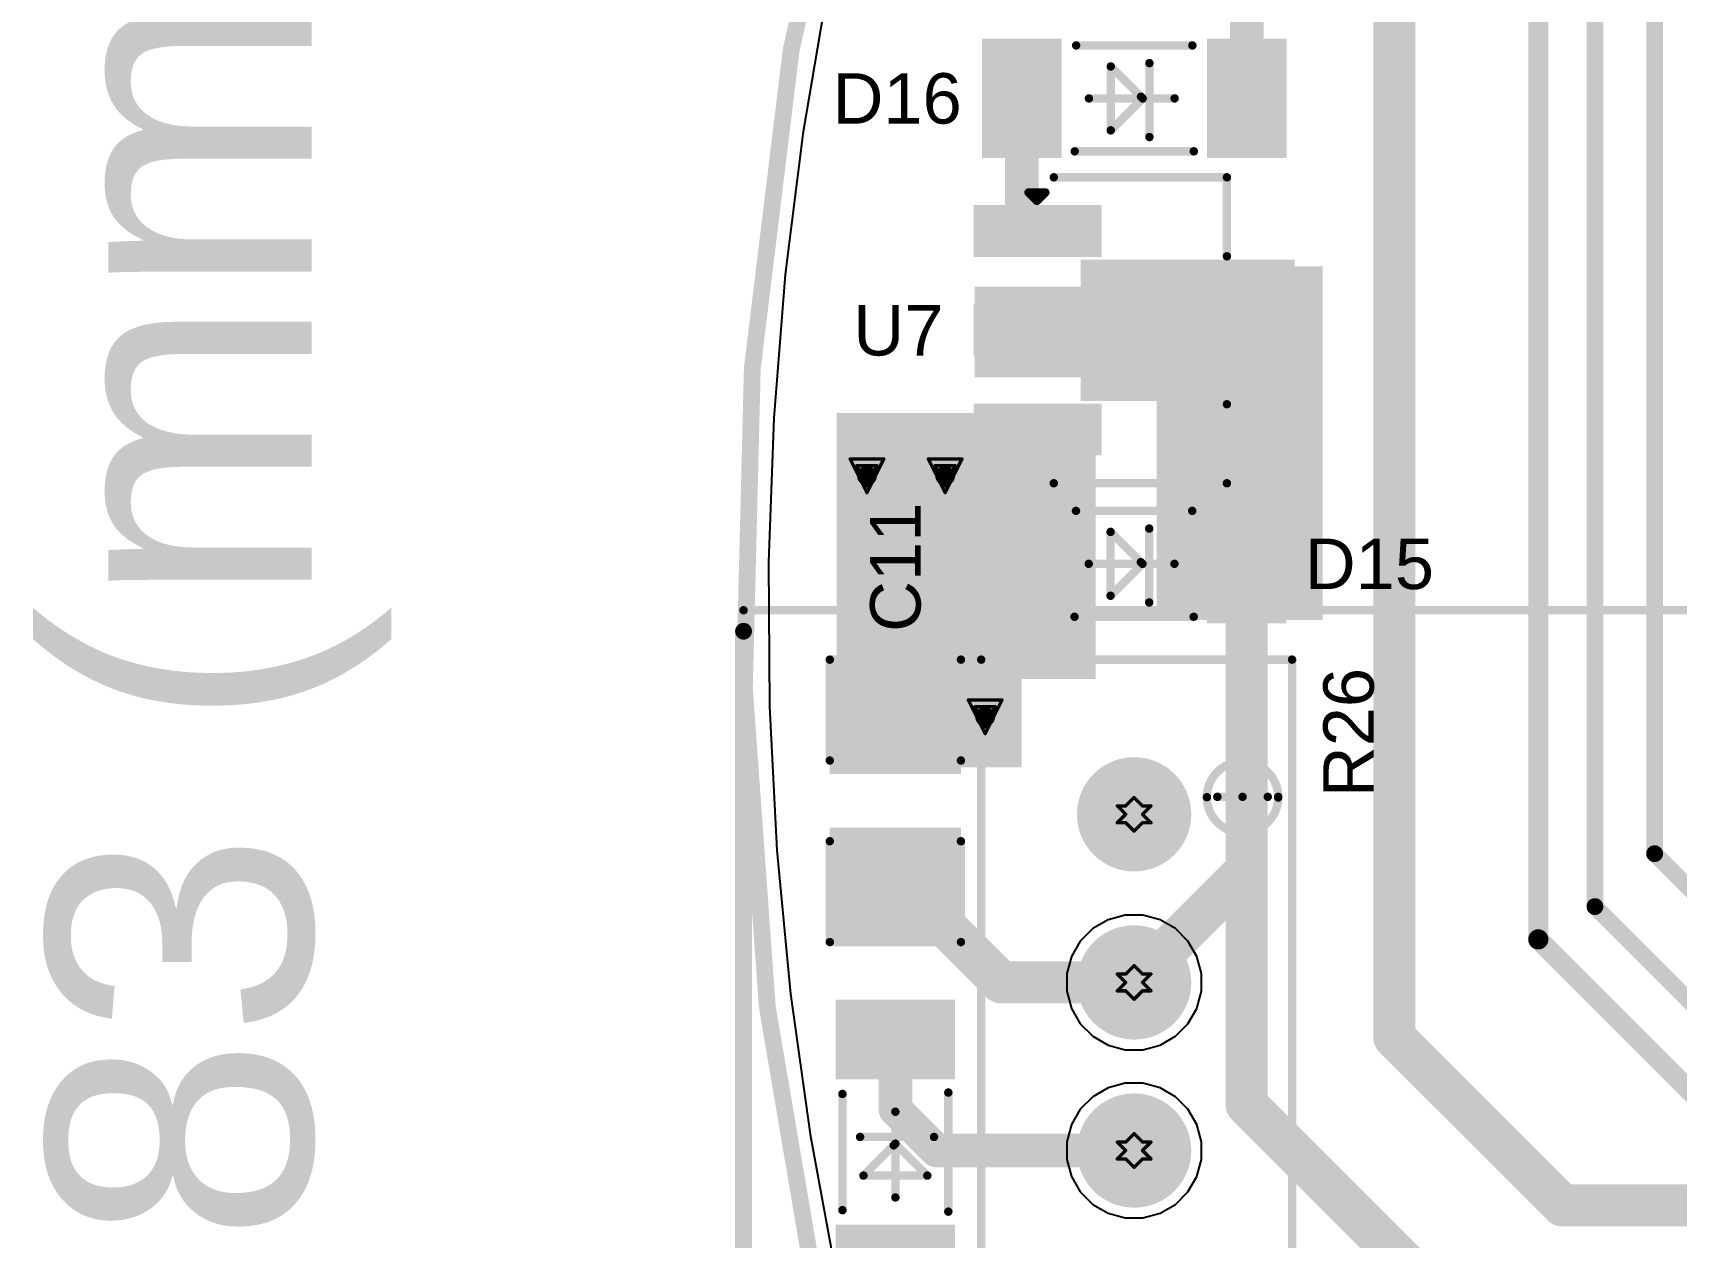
# Model space of a CAD drawing. Header units: inches. Extents: x 29 to 267, y 155 to 337.
# Drawn here: x 29.36 to 54.19, y 217.8 to 235.99 of the extents above; entities that cross this region are included whole.
import ezdxf

# ---------------------------------------------------------------- set-up
doc = ezdxf.new("R2010")
doc.units = ezdxf.units.IN
for name, color, linetype in [('Board Outline', 216, 'Continuous'), ('Bottom Layer', 5, 'Continuous'), ('Bottom Solder', 6, 'Continuous'), ('Dimension', 6, 'Continuous'), ('Drill Drawing', 1, 'Continuous'), ('Multi-Layer', 9, 'Continuous'), ('Pad Holes', 156, 'Continuous'), ('Top Layer', 1, 'Continuous'), ('Top Overlay', 2, 'Continuous'), ('Top Paste', 8, 'Continuous'), ('Top Solder', 216, 'Continuous'), ('Via Holes', 16, 'Continuous')]:
    doc.layers.add(name, color=color, linetype=linetype)
doc.styles.add('Arial', font='', dxfattribs={"height": 0.2})
doc.styles.get('Arial').set_extended_font_data('Arial')

# ---------------------------------------------------------------- blocks, each defined once
blk = doc.blocks.new('SOT_89_3_8')
at = {"layer": 'Top Layer'}
for points in [[(-0.96650048, 2.64749915), (0.96650048, 2.64749915), (0.96650048, -0.38249987), (-0.96650048, -0.38249987)], [(-1.78999896, -0.2675001), (-1.21000012, -0.2675001), (-1.21000012, -1.99749918), (-1.78999896, -1.99749918)], [(-0.28999942, -0.2675001), (0.28999942, -0.2675001), (0.28999942, -1.99749918), (-0.28999942, -1.99749918)], [(1.21000012, -0.2675001), (1.78999896, -0.2675001), (1.78999896, -1.99749918), (1.21000012, -1.99749918)]]:
    blk.add_hatch(color=1, dxfattribs=at).paths.add_polyline_path(points)
at = {"layer": 'Top Paste'}
for points in [[(-0.96650048, 2.64749915), (0.96650048, 2.64749915), (0.96650048, -0.38249987), (-0.96650048, -0.38249987)], [(-1.78999896, -0.2675001), (-1.21000012, -0.2675001), (-1.21000012, -1.99749918), (-1.78999896, -1.99749918)], [(-0.28999942, -0.2675001), (0.28999942, -0.2675001), (0.28999942, -1.99749918), (-0.28999942, -1.99749918)], [(1.21000012, -0.2675001), (1.78999896, -0.2675001), (1.78999896, -1.99749918), (1.21000012, -1.99749918)]]:
    blk.add_hatch(color=8, dxfattribs=at).paths.add_polyline_path(points)
at = {"layer": 'Top Solder'}
for points in [[(-1.06810048, 2.74909915), (1.06810048, 2.74909915), (1.06810048, -0.48409987), (-1.06810048, -0.48409987)], [(-1.89159896, -0.1659001), (-1.10840012, -0.1659001), (-1.10840012, -2.09909918), (-1.89159896, -2.09909918)], [(-0.39159942, -0.1659001), (0.39159942, -0.1659001), (0.39159942, -2.09909918), (-0.39159942, -2.09909918)], [(1.10840012, -0.1659001), (1.89159896, -0.1659001), (1.89159896, -2.09909918), (1.10840012, -2.09909918)]]:
    blk.add_hatch(color=216, dxfattribs=at).paths.add_polyline_path(points)
at = {"layer": 'Top Overlay', "const_width": 0.127}
for points in [[(-1.11760254, 1.7272), (-2.31140254, 1.7272)], [(-2.31140254, -0.889), (-2.31140254, 1.7272)], [(2.31140254, 1.7272), (1.11760254, 1.7272)], [(2.31140254, -0.889), (2.31140254, 1.7272)], [(-1.95580254, -1.143), (-2.08280254, -1.016)], [(-2.08280254, -1.27), (-2.08280254, -1.016)], [(-2.08280254, -1.27), (-1.95580254, -1.143)]]:
    blk.add_lwpolyline(points, dxfattribs=at)
at = {"layer": 'Top Overlay', "const_width": 0.0635}
for points in [[(-2.34315254, 1.7272, 1), (-2.27965254, 1.7272, 1)], [(-2.34315254, 1.7272, 1), (-2.27965254, 1.7272, 1)], [(-1.14935254, 1.7272, 1), (-1.08585254, 1.7272, 1)], [(1.08585254, 1.7272, 1), (1.14935254, 1.7272, 1)], [(2.27965254, 1.7272, 1), (2.34315254, 1.7272, 1)], [(2.27965254, 1.7272, 1), (2.34315254, 1.7272, 1)], [(-2.34315254, -0.889, 1), (-2.27965254, -0.889, 1)], [(-2.11455254, -1.016, 1), (-2.05105254, -1.016, 1)], [(-2.11455254, -1.016, 1), (-2.05105254, -1.016, 1)], [(2.27965254, -0.889, 1), (2.34315254, -0.889, 1)], [(-2.11455254, -1.27, 1), (-2.05105254, -1.27, 1)], [(-2.11455254, -1.27, 1), (-2.05105254, -1.27, 1)], [(-1.98755254, -1.143, 1), (-1.92405254, -1.143, 1)], [(-1.98755254, -1.143, 1), (-1.92405254, -1.143, 1)]]:
    blk.add_lwpolyline(points, format="xyb", close=True, dxfattribs=at)
blk = doc.blocks.new('T93YA104KT20_30')
at = {"layer": 'Bottom Layer'}
h = blk.add_hatch(color=5, dxfattribs=at)
edge = h.paths.add_edge_path()
edge.add_arc((-2.5400635, 0), 0.7619999999999999, 0, 360)
h = blk.add_hatch(color=5, dxfattribs=at)
edge = h.paths.add_edge_path()
edge.add_arc((0.0001905, 0), 0.7619999999999999, 0, 360)
h = blk.add_hatch(color=5, dxfattribs=at)
edge = h.paths.add_edge_path()
edge.add_arc((2.5399365, 0), 0.7619999999999999, 0, 360)
at = {"layer": 'Bottom Solder'}
h = blk.add_hatch(color=6, dxfattribs=at)
edge = h.paths.add_edge_path()
edge.add_arc((-2.5400635, 0), 0.8636, 0, 360)
h = blk.add_hatch(color=6, dxfattribs=at)
edge = h.paths.add_edge_path()
edge.add_arc((0.0001905, 0), 0.8636, 0, 360)
h = blk.add_hatch(color=6, dxfattribs=at)
edge = h.paths.add_edge_path()
edge.add_arc((2.5399365, 0), 0.8636, 0, 360)
at = {"layer": 'Multi-Layer'}
h = blk.add_hatch(color=9, dxfattribs=at)
edge = h.paths.add_edge_path()
edge.add_arc((-2.5400635, 0), 0.7619999999999999, 0, 360)
h = blk.add_hatch(color=9, dxfattribs=at)
edge = h.paths.add_edge_path()
edge.add_arc((0.0001905, 0), 0.7619999999999999, 0, 360)
h = blk.add_hatch(color=9, dxfattribs=at)
edge = h.paths.add_edge_path()
edge.add_arc((2.5399365, 0), 0.7619999999999999, 0, 360)
at = {"layer": 'Pad Holes'}
h = blk.add_hatch(color=7, dxfattribs=at)
edge = h.paths.add_edge_path()
edge.add_arc((-2.5399873, 0), 0.3809999999999999, 0, 360)
h = blk.add_hatch(color=7, dxfattribs=at)
edge = h.paths.add_edge_path()
edge.add_arc((1.27e-05, 0), 0.3809999999999999, 0, 360)
h = blk.add_hatch(color=7, dxfattribs=at)
edge = h.paths.add_edge_path()
edge.add_arc((2.5399873, 0), 0.3809999999999999, 0, 360)
at = {"layer": 'Top Layer'}
h = blk.add_hatch(color=1, dxfattribs=at)
edge = h.paths.add_edge_path()
edge.add_arc((-2.5400635, 0), 0.7619999999999999, 0, 360)
h = blk.add_hatch(color=1, dxfattribs=at)
edge = h.paths.add_edge_path()
edge.add_arc((0.0001905, 0), 0.7619999999999999, 0, 360)
h = blk.add_hatch(color=1, dxfattribs=at)
edge = h.paths.add_edge_path()
edge.add_arc((2.5399365, 0), 0.7619999999999999, 0, 360)
at = {"layer": 'Top Solder'}
h = blk.add_hatch(color=216, dxfattribs=at)
edge = h.paths.add_edge_path()
edge.add_arc((-2.5400635, 0), 0.8636, 0, 360)
h = blk.add_hatch(color=216, dxfattribs=at)
edge = h.paths.add_edge_path()
edge.add_arc((0.0001905, 0), 0.8636, 0, 360)
h = blk.add_hatch(color=216, dxfattribs=at)
edge = h.paths.add_edge_path()
edge.add_arc((2.5399365, 0), 0.8636, 0, 360)
at = {"layer": 'Top Overlay', "const_width": 0.127}
for points in [[(-4.8768, -2.3100411), (-4.8768, 2.3870158)], [(4.8006, 2.3870158), (-4.8768, 2.3870158)], [(4.8006, -2.3100411), (4.8006, 2.3870158)], [(-2.8039695, 1.6387318), (-2.8039695, 2.0197318)], [(-2.8039695, 1.6387318), (-2.8039695, 2.0197318)], [(-2.8039695, 1.2577318), (-2.8039695, 1.6387318)], [(4.8006, -2.3100411), (-4.8768, -2.3100411)]]:
    blk.add_lwpolyline(points, dxfattribs=at)
at = {"layer": 'Top Overlay', "const_width": 0.0635}
for points in [[(-4.90855, 2.3870158, 1), (-4.84505, 2.3870158, 1)], [(-4.90855, 2.3870158, 1), (-4.84505, 2.3870158, 1)], [(-2.8357449, 2.1772372, 1), (-2.7722449, 2.1772372, 1)], [(-2.8255849, 2.1772372, 1), (-2.7620849, 2.1772372, 1)], [(4.76885, 2.3870158, 1), (4.83235, 2.3870158, 1)], [(4.76885, 2.3870158, 1), (4.83235, 2.3870158, 1)], [(-2.8357195, 2.0197318, 1), (-2.7722195, 2.0197318, 1)], [(-2.8357195, 2.0197318, 1), (-2.7722195, 2.0197318, 1)], [(-2.8357195, 1.6387318, 1), (-2.7722195, 1.6387318, 1)], [(-2.8357195, 1.6387318, 1), (-2.7722195, 1.6387318, 1)], [(-2.8357195, 1.6387318, 1), (-2.7722195, 1.6387318, 1)], [(-2.8357195, 1.2577318, 1), (-2.7722195, 1.2577318, 1)], [(-2.8306649, 1.09963458, 1), (-2.7671649, 1.09963458, 1)], [(-2.8306649, 1.09963458, 1), (-2.7671649, 1.09963458, 1)], [(-4.90855, -2.3100411, 1), (-4.84505, -2.3100411, 1)], [(-4.90855, -2.3100411, 1), (-4.84505, -2.3100411, 1)], [(4.76885, -2.3100411, 1), (4.83235, -2.3100411, 1)], [(4.76885, -2.3100411, 1), (4.83235, -2.3100411, 1)]]:
    blk.add_lwpolyline(points, format="xyb", close=True, dxfattribs=at)
at = {"layer": 'Top Overlay', "const_width": 0.127}
for points in [[(-2.7989149, 1.09963458, -0.9952969424032531), (-2.8039949, 2.1772372)], [(-2.7938349, 2.1772372, -0.9952969424032533), (-2.7989149, 1.09963458)]]:
    blk.add_lwpolyline(points, format="xyb", dxfattribs=at)
blk = doc.blocks.new('LL_34_75')
at = {"layer": 'Top Layer'}
for points in [[(-1.1500231, -0.8499983), (-2.2500209, -0.8499983), (-2.2500209, 0.8499983), (-1.1500231, 0.8499983)], [(2.2500209, -0.8499983), (1.1500231, -0.8499983), (1.1500231, 0.8499983), (2.2500209, 0.8499983)]]:
    blk.add_hatch(color=1, dxfattribs=at).paths.add_polyline_path(points)
at = {"layer": 'Top Paste'}
for points in [[(-1.1500231, -0.8499983), (-2.2500209, -0.8499983), (-2.2500209, 0.8499983), (-1.1500231, 0.8499983)], [(2.2500209, -0.8499983), (1.1500231, -0.8499983), (1.1500231, 0.8499983), (2.2500209, 0.8499983)]]:
    blk.add_hatch(color=8, dxfattribs=at).paths.add_polyline_path(points)
at = {"layer": 'Top Solder'}
for points in [[(-1.0992231, -0.9007983), (-2.3008209, -0.9007983), (-2.3008209, 0.9007983), (-1.0992231, 0.9007983)], [(2.3008209, -0.9007983), (1.0992231, -0.9007983), (1.0992231, 0.9007983), (2.3008209, 0.9007983)]]:
    blk.add_hatch(color=216, dxfattribs=at).paths.add_polyline_path(points)
at = {"layer": 'Top Overlay', "const_width": 0.127}
for points in [[(0.8999982, 0.7999984), (-0.8999982, 0.7999984)], [(-0.2286, 0.5841999999999999), (-0.2286, -0.5334)], [(0.3556, 0.4826), (-0.127, 0)], [(0.3556, 0.4826), (0.3556, -0.4826)], [(0.6858, 0), (-0.6096, 0)], [(0.3556, -0.4826), (-0.1016, -0.0254)], [(0.8781033999999999, -0.7999984), (-0.8781033999999999, -0.7999984)]]:
    blk.add_lwpolyline(points, dxfattribs=at)
at = {"layer": 'Top Overlay', "const_width": 0.0635}
for points in [[(-0.9317481999999999, 0.7999984, 1), (-0.8682481999999999, 0.7999984, 1)], [(0.8682481999999999, 0.7999984, 1), (0.9317481999999999, 0.7999984, 1)], [(-0.26035, 0.5841999999999999, 1), (-0.19685, 0.5841999999999999, 1)], [(0.32385, 0.4826, 1), (0.38735, 0.4826, 1)], [(0.32385, 0.4826, 1), (0.38735, 0.4826, 1)], [(-0.64135, 0, 1), (-0.57785, 0, 1)], [(-0.15875, 0, 1), (-0.09525, 0, 1)], [(-0.13335, -0.0254, 1), (-0.06985, -0.0254, 1)], [(0.6540499999999999, 0, 1), (0.71755, 0, 1)], [(-0.26035, -0.5334, 1), (-0.19685, -0.5334, 1)], [(0.32385, -0.4826, 1), (0.38735, -0.4826, 1)], [(0.32385, -0.4826, 1), (0.38735, -0.4826, 1)], [(-0.9098533999999999, -0.7999984, 1), (-0.8463534, -0.7999984, 1)], [(0.8463534, -0.7999984, 1), (0.9098533999999999, -0.7999984, 1)]]:
    blk.add_lwpolyline(points, format="xyb", close=True, dxfattribs=at)
blk = doc.blocks.new('LL_34_76')
at = {"layer": 'Top Layer'}
for points in [[(-1.1500231, -0.8499983), (-2.2500209, -0.8499983), (-2.2500209, 0.8499983), (-1.1500231, 0.8499983)], [(2.2500209, -0.8499983), (1.1500231, -0.8499983), (1.1500231, 0.8499983), (2.2500209, 0.8499983)]]:
    blk.add_hatch(color=1, dxfattribs=at).paths.add_polyline_path(points)
at = {"layer": 'Top Paste'}
for points in [[(-1.1500231, -0.8499983), (-2.2500209, -0.8499983), (-2.2500209, 0.8499983), (-1.1500231, 0.8499983)], [(2.2500209, -0.8499983), (1.1500231, -0.8499983), (1.1500231, 0.8499983), (2.2500209, 0.8499983)]]:
    blk.add_hatch(color=8, dxfattribs=at).paths.add_polyline_path(points)
at = {"layer": 'Top Solder'}
for points in [[(-1.0992231, -0.9007983), (-2.3008209, -0.9007983), (-2.3008209, 0.9007983), (-1.0992231, 0.9007983)], [(2.3008209, -0.9007983), (1.0992231, -0.9007983), (1.0992231, 0.9007983), (2.3008209, 0.9007983)]]:
    blk.add_hatch(color=216, dxfattribs=at).paths.add_polyline_path(points)
at = {"layer": 'Top Overlay', "const_width": 0.127}
for points in [[(0.8999982, 0.7999984), (-0.8999982, 0.7999984)], [(-0.2286, 0.5841999999999999), (-0.2286, -0.5334)], [(0.3556, 0.4826), (-0.127, 0)], [(0.3556, 0.4826), (0.3556, -0.4826)], [(0.6858, 0), (-0.6096, 0)], [(0.3556, -0.4826), (-0.1016, -0.0254)], [(0.8781033999999999, -0.7999984), (-0.8781033999999999, -0.7999984)]]:
    blk.add_lwpolyline(points, dxfattribs=at)
at = {"layer": 'Top Overlay', "const_width": 0.0635}
for points in [[(-0.9317481999999999, 0.7999984, 1), (-0.8682481999999999, 0.7999984, 1)], [(0.8682481999999999, 0.7999984, 1), (0.9317481999999999, 0.7999984, 1)], [(-0.26035, 0.5841999999999999, 1), (-0.19685, 0.5841999999999999, 1)], [(0.32385, 0.4826, 1), (0.38735, 0.4826, 1)], [(0.32385, 0.4826, 1), (0.38735, 0.4826, 1)], [(-0.64135, 0, 1), (-0.57785, 0, 1)], [(-0.15875, 0, 1), (-0.09525, 0, 1)], [(-0.13335, -0.0254, 1), (-0.06985, -0.0254, 1)], [(0.6540499999999999, 0, 1), (0.71755, 0, 1)], [(-0.26035, -0.5334, 1), (-0.19685, -0.5334, 1)], [(0.32385, -0.4826, 1), (0.38735, -0.4826, 1)], [(0.32385, -0.4826, 1), (0.38735, -0.4826, 1)], [(-0.9098533999999999, -0.7999984, 1), (-0.8463534, -0.7999984, 1)], [(0.8463534, -0.7999984, 1), (0.9098533999999999, -0.7999984, 1)]]:
    blk.add_lwpolyline(points, format="xyb", close=True, dxfattribs=at)
blk = doc.blocks.new('LL_34_77')
at = {"layer": 'Top Layer'}
for points in [[(-1.1500231, -0.8499983), (-2.2500209, -0.8499983), (-2.2500209, 0.8499983), (-1.1500231, 0.8499983)], [(2.2500209, -0.8499983), (1.1500231, -0.8499983), (1.1500231, 0.8499983), (2.2500209, 0.8499983)]]:
    blk.add_hatch(color=1, dxfattribs=at).paths.add_polyline_path(points)
at = {"layer": 'Top Paste'}
for points in [[(-1.1500231, -0.8499983), (-2.2500209, -0.8499983), (-2.2500209, 0.8499983), (-1.1500231, 0.8499983)], [(2.2500209, -0.8499983), (1.1500231, -0.8499983), (1.1500231, 0.8499983), (2.2500209, 0.8499983)]]:
    blk.add_hatch(color=8, dxfattribs=at).paths.add_polyline_path(points)
at = {"layer": 'Top Solder'}
for points in [[(-1.0992231, -0.9007983), (-2.3008209, -0.9007983), (-2.3008209, 0.9007983), (-1.0992231, 0.9007983)], [(2.3008209, -0.9007983), (1.0992231, -0.9007983), (1.0992231, 0.9007983), (2.3008209, 0.9007983)]]:
    blk.add_hatch(color=216, dxfattribs=at).paths.add_polyline_path(points)
at = {"layer": 'Top Overlay', "const_width": 0.127}
for points in [[(0.8999982, 0.7999984), (-0.8999982, 0.7999984)], [(-0.2286, -0.5334), (-0.2286, 0.5841999999999999)], [(-0.127, 0), (0.3556, 0.4826)], [(0.3556, -0.4826), (0.3556, 0.4826)], [(0.6858, 0), (-0.6096, 0)], [(0.3556, -0.4826), (-0.1016, -0.0254)], [(0.8781033999999999, -0.7999984), (-0.8781033999999999, -0.7999984)]]:
    blk.add_lwpolyline(points, dxfattribs=at)
at = {"layer": 'Top Overlay', "const_width": 0.0635}
for points in [[(-0.9317481999999999, 0.7999984, 1), (-0.8682481999999999, 0.7999984, 1)], [(0.8682481999999999, 0.7999984, 1), (0.9317481999999999, 0.7999984, 1)], [(-0.26035, 0.5841999999999999, 1), (-0.19685, 0.5841999999999999, 1)], [(0.32385, 0.4826, 1), (0.38735, 0.4826, 1)], [(0.32385, 0.4826, 1), (0.38735, 0.4826, 1)], [(-0.64135, 0, 1), (-0.57785, 0, 1)], [(-0.15875, 0, 1), (-0.09525, 0, 1)], [(-0.13335, -0.0254, 1), (-0.06985, -0.0254, 1)], [(0.6540499999999999, 0, 1), (0.71755, 0, 1)], [(-0.26035, -0.5334, 1), (-0.19685, -0.5334, 1)], [(0.32385, -0.4826, 1), (0.38735, -0.4826, 1)], [(0.32385, -0.4826, 1), (0.38735, -0.4826, 1)], [(-0.9098533999999999, -0.7999984, 1), (-0.8463534, -0.7999984, 1)], [(0.8463534, -0.7999984, 1), (0.9098533999999999, -0.7999984, 1)]]:
    blk.add_lwpolyline(points, format="xyb", close=True, dxfattribs=at)
blk = doc.blocks.new('C___1206_91')
at = {"layer": 'Top Layer'}
for points in [[(-2.032, 0.889), (-0.508, 0.889), (-0.508, -0.889), (-2.032, -0.889)], [(0.508, 0.889), (2.032, 0.889), (2.032, -0.889), (0.508, -0.889)]]:
    blk.add_hatch(color=1, dxfattribs=at).paths.add_polyline_path(points)
at = {"layer": 'Top Paste'}
for points in [[(-2.032, 0.889), (-0.508, 0.889), (-0.508, -0.889), (-2.032, -0.889)], [(0.508, 0.889), (2.032, 0.889), (2.032, -0.889), (0.508, -0.889)]]:
    blk.add_hatch(color=8, dxfattribs=at).paths.add_polyline_path(points)
at = {"layer": 'Top Solder'}
for points in [[(-2.1336, 0.9905999999999999), (-0.4064, 0.9905999999999999), (-0.4064, -0.9905999999999999), (-2.1336, -0.9905999999999999)], [(0.4064, 0.9905999999999999), (2.1336, 0.9905999999999999), (2.1336, -0.9905999999999999), (0.4064, -0.9905999999999999)]]:
    blk.add_hatch(color=216, dxfattribs=at).paths.add_polyline_path(points)
at = {"layer": 'Top Overlay', "const_width": 0.127}
for points in [[(-0.6096, 0.9905999999999999), (-2.1336, 0.9905999999999999)], [(-2.1336, -0.9905999999999999), (-2.1336, 0.9905999999999999)], [(2.1336, 0.9905999999999999), (0.6096, 0.9905999999999999)], [(2.1336, -0.9905999999999999), (2.1336, 0.9905999999999999)], [(-0.6096, -0.9905999999999999), (-2.1336, -0.9905999999999999)], [(2.1336, -0.9905999999999999), (0.6096, -0.9905999999999999)]]:
    blk.add_lwpolyline(points, dxfattribs=at)
at = {"layer": 'Top Overlay', "const_width": 0.0635}
for points in [[(-2.16535, 0.9905999999999999, 1), (-2.10185, 0.9905999999999999, 1)], [(-2.16535, 0.9905999999999999, 1), (-2.10185, 0.9905999999999999, 1)], [(-0.64135, 0.9905999999999999, 1), (-0.57785, 0.9905999999999999, 1)], [(0.57785, 0.9905999999999999, 1), (0.64135, 0.9905999999999999, 1)], [(2.10185, 0.9905999999999999, 1), (2.16535, 0.9905999999999999, 1)], [(2.10185, 0.9905999999999999, 1), (2.16535, 0.9905999999999999, 1)], [(-2.16535, -0.9905999999999999, 1), (-2.10185, -0.9905999999999999, 1)], [(-2.16535, -0.9905999999999999, 1), (-2.10185, -0.9905999999999999, 1)], [(-0.64135, -0.9905999999999999, 1), (-0.57785, -0.9905999999999999, 1)], [(0.57785, -0.9905999999999999, 1), (0.64135, -0.9905999999999999, 1)], [(2.10185, -0.9905999999999999, 1), (2.16535, -0.9905999999999999, 1)], [(2.10185, -0.9905999999999999, 1), (2.16535, -0.9905999999999999, 1)]]:
    blk.add_lwpolyline(points, format="xyb", close=True, dxfattribs=at)

msp = doc.modelspace()

# ---------------------------------------------------------------- hatches: boundary and pattern name
at = {"layer": 'Bottom Layer'}
h = msp.add_hatch(color=5, dxfattribs=at)
edge = h.paths.add_edge_path()
edge.add_arc((41.9608, 229.2985), 0.2999994, 0, 360)
h = msp.add_hatch(color=5, dxfattribs=at)
edge = h.paths.add_edge_path()
edge.add_arc((43.14189999999999, 229.2985), 0.2999994, 0, 360)
h = msp.add_hatch(color=5, dxfattribs=at)
edge = h.paths.add_edge_path()
edge.add_arc((43.74664098, 225.65714838), 0.2999994, 0, 360)
at = {"layer": 'Bottom Solder'}
h = msp.add_hatch(color=6, dxfattribs=at)
edge = h.paths.add_edge_path()
edge.add_arc((41.9608, 229.2985), 0.4015993999999999, 0, 360)
h = msp.add_hatch(color=6, dxfattribs=at)
edge = h.paths.add_edge_path()
edge.add_arc((43.14189999999999, 229.2985), 0.4015993999999999, 0, 360)
h = msp.add_hatch(color=6, dxfattribs=at)
edge = h.paths.add_edge_path()
edge.add_arc((43.74664098, 225.65714838), 0.4015993999999999, 0, 360)
at = {"layer": 'Top Layer'}
for points in [[(46.33673232, 227.11853738), (48.8442, 227.11853738), (48.8442, 232.46350002), (46.33673232, 232.46350002)], [(46.33673232, 230.53049906), (48.8442, 230.53049906), (48.8442, 232.46350002), (46.33673232, 232.46350002)], [(43.5864, 230.78449906), (48.8442, 230.78449906), (48.8442, 232.15599746), (43.5864, 232.15599746)], [(41.50086188, 226.2269288), (45.4152, 226.2269288), (45.4152, 230.24659056), (41.50086188, 230.24659056)], [(41.50086188, 224.89514838), (44.29663987999999, 224.89514838), (44.29663987999999, 230.24658802), (41.50086188, 230.24658802)]]:
    msp.add_hatch(color=1, dxfattribs=at).paths.add_polyline_path(points)
h = msp.add_hatch(color=1, dxfattribs=at)
edge = h.paths.add_edge_path()
edge.add_arc((41.9608, 229.2985), 0.2999994, 0, 360)
h = msp.add_hatch(color=1, dxfattribs=at)
edge = h.paths.add_edge_path()
edge.add_arc((43.14189999999999, 229.2985), 0.2999994, 0, 360)
h = msp.add_hatch(color=1, dxfattribs=at)
edge = h.paths.add_edge_path()
edge.add_arc((43.74664098, 225.65714838), 0.2999994, 0, 360)
at = {"layer": 'Top Solder'}
h = msp.add_hatch(color=216, dxfattribs=at)
edge = h.paths.add_edge_path()
edge.add_arc((41.9608, 229.2985), 0.4015993999999999, 0, 360)
h = msp.add_hatch(color=216, dxfattribs=at)
edge = h.paths.add_edge_path()
edge.add_arc((43.14189999999999, 229.2985), 0.4015993999999999, 0, 360)
h = msp.add_hatch(color=216, dxfattribs=at)
edge = h.paths.add_edge_path()
edge.add_arc((43.74664098, 225.65714838), 0.4015993999999999, 0, 360)
at = {"layer": 'Via Holes'}
h = msp.add_hatch(color=7, dxfattribs=at)
edge = h.paths.add_edge_path()
edge.add_arc((41.9608, 229.2985), 0.1499997, 0, 360)
h = msp.add_hatch(color=7, dxfattribs=at)
edge = h.paths.add_edge_path()
edge.add_arc((43.14189999999999, 229.2985), 0.1499997, 0, 360)
h = msp.add_hatch(color=7, dxfattribs=at)
edge = h.paths.add_edge_path()
edge.add_arc((43.74664098, 225.65714838), 0.1499997, 0, 360)

# ---------------------------------------------------------------- linework, layer by layer
at = {"layer": 'Board Outline', "const_width": 0.254}
msp.add_lwpolyline([(55.14453537999999, 191.49055174, -2.4521854228508), (125.14466462, 191.49055174)], format="xyb", dxfattribs=at)
at = {"layer": 'Bottom Layer'}
for p, q in [((41.00053775999999, 234.49940146), (41.3646747, 236.64607992)), ((40.73082786, 232.33887238), (41.00053775999999, 234.49940146)), ((40.55605045999999, 230.16856684), (40.73082786, 232.33887238)), ((40.47655354, 227.99266822), (40.55605045999999, 230.16856684)), ((40.49247934, 225.81539038), (40.47655354, 227.99266822)), ((40.60380754, 223.64093702), (40.49247934, 225.81539038)), ((40.81032224, 221.473395), (40.60380754, 223.64093702)), ((45.37282264, 222.45676108), (45.18365868, 222.26759712)), ((45.60450112, 222.59052002), (45.37282264, 222.45676108)), ((45.86290294, 222.65975788), (45.60450112, 222.59052002)), ((46.13042082, 222.65975788), (45.86290294, 222.65975788)), ((46.38882264, 222.59052002), (46.13042082, 222.65975788)), ((46.62050112, 222.45676108), (46.38882264, 222.59052002)), ((46.80966508, 222.26759712), (46.62050112, 222.45676108)), ((45.18365868, 222.26759712), (45.04989973999999, 222.03591864)), ((46.94342401999999, 222.03591864), (46.80966508, 222.26759712)), ((45.04989973999999, 222.03591864), (44.98066188, 221.77751682)), ((47.01266188, 221.77751682), (46.94342401999999, 222.03591864)), ((44.98066188, 221.77751682), (44.98066188, 221.50999894)), ((47.01266188, 221.50999894), (47.01266188, 221.77751682)), ((41.11162211999999, 219.31701374), (40.81032224, 221.473395)), ((44.98066188, 221.50999894), (45.04989973999999, 221.25159712)), ((46.94342401999999, 221.25159712), (47.01266188, 221.50999894)), ((45.04989973999999, 221.25159712), (45.18365868, 221.01991864)), ((46.80966508, 221.01991864), (46.94342401999999, 221.25159712)), ((45.18365868, 221.01991864), (45.37282264, 220.83075468)), ((46.62050112, 220.83075468), (46.80966508, 221.01991864)), ((45.37282264, 220.83075468), (45.60450112, 220.69699574)), ((46.38882264, 220.69699574), (46.62050112, 220.83075468)), ((45.60450112, 220.69699574), (45.86290294, 220.62775788)), ((45.86290294, 220.62775788), (46.13042082, 220.62775788)), ((46.13042082, 220.62775788), (46.38882264, 220.69699574)), ((45.60450112, 220.05077402), (45.37282264, 219.91701508)), ((45.86290294, 220.12001188), (45.60450112, 220.05077402)), ((46.13042082, 220.12001188), (45.86290294, 220.12001188)), ((46.38882264, 220.05077402), (46.13042082, 220.12001188)), ((46.62050112, 219.91701508), (46.38882264, 220.05077402)), ((45.18365868, 219.72785112), (45.04989973999999, 219.49617264)), ((45.37282264, 219.91701508), (45.18365868, 219.72785112)), ((46.80966508, 219.72785112), (46.62050112, 219.91701508)), ((46.94342401999999, 219.49617264), (46.80966508, 219.72785112)), ((45.04989973999999, 219.49617264), (44.98066188, 219.23777082)), ((47.01266188, 219.23777082), (46.94342401999999, 219.49617264)), ((41.50712806, 217.17590804), (41.11162211999999, 219.31701374)), ((44.98066188, 219.23777082), (44.98066188, 218.97025294)), ((47.01266188, 218.97025294), (47.01266188, 219.23777082)), ((44.98066188, 218.97025294), (45.04989973999999, 218.71185112)), ((46.94342401999999, 218.71185112), (47.01266188, 218.97025294)), ((45.04989973999999, 218.71185112), (45.18365868, 218.48017264)), ((45.18365868, 218.48017264), (45.37282264, 218.29100868)), ((46.62050112, 218.29100868), (46.80966508, 218.48017264)), ((46.80966508, 218.48017264), (46.94342401999999, 218.71185112)), ((45.37282264, 218.29100868), (45.60450112, 218.15724974)), ((46.38882264, 218.15724974), (46.62050112, 218.29100868)), ((45.60450112, 218.15724974), (45.86290294, 218.08801188)), ((45.86290294, 218.08801188), (46.13042082, 218.08801188)), ((46.13042082, 218.08801188), (46.38882264, 218.15724974))]:
    msp.add_line(p, q, dxfattribs=at)
at = {"layer": 'Dimension'}
for points, const_width in [([(40.09589136, 227.26737122), (90.1446, 227.26737122)], 0.127), ([(40.09589136, 158.2928), (40.09589136, 226.94987122)], 0.254)]:
    msp.add_lwpolyline(points, dxfattribs=dict(at, const_width=const_width))
for points, const_width in [([(40.06414136, 227.26737122, 1), (40.12764136, 227.26737122, 1)], 0.0635), ([(40.03239136, 226.94987122, 1), (40.15939136, 226.94987122, 1)], 0.127)]:
    msp.add_lwpolyline(points, format="xyb", close=True, dxfattribs=dict(at, const_width=const_width))
at = {"layer": 'Drill Drawing', "const_width": 0.0508}
for points in [[(41.70679999999999, 229.5525), (42.2148, 229.5525)], [(41.70679999999999, 229.5525), (41.9608, 229.0445)], [(41.80839999999999, 229.4509), (42.1132, 229.4509)], [(41.80839999999999, 229.4509), (41.9608, 229.1461)], [(41.9608, 229.0445), (42.2148, 229.5525)], [(41.9608, 229.1461), (42.1132, 229.4509)], [(42.88789999999999, 229.5525), (43.3959, 229.5525)], [(42.88789999999999, 229.5525), (43.14189999999999, 229.0445)], [(42.98949999999999, 229.4509), (43.29429999999999, 229.4509)], [(42.98949999999999, 229.4509), (43.14189999999999, 229.1461)], [(43.14189999999999, 229.0445), (43.3959, 229.5525)], [(43.14189999999999, 229.1461), (43.29429999999999, 229.4509)], [(43.49264098, 225.91114838), (44.00064097999999, 225.91114838)], [(43.49264098, 225.91114838), (43.74664098, 225.40314838)], [(43.74664098, 225.40314838), (44.00064097999999, 225.91114838)], [(43.59424098, 225.80954838), (43.89904098, 225.80954838)], [(43.59424098, 225.80954838), (43.74664098, 225.50474838)], [(43.74664098, 225.50474838), (43.89904098, 225.80954838)], [(45.86966188, 224.31093568), (45.99666188, 224.43793568)], [(45.99666188, 224.43793568), (46.12366187999999, 224.31093568)], [(45.74266188, 224.31093568), (45.86966188, 224.18393568)], [(45.74266188, 224.31093568), (45.86966188, 224.31093568)], [(45.74266188, 224.05693568), (45.86966188, 224.18393568)], [(46.12366187999999, 224.31093568), (46.25066188, 224.31093568)], [(46.12366187999999, 224.18393568), (46.25066188, 224.31093568)], [(46.12366187999999, 224.18393568), (46.25066188, 224.05693568)], [(45.74266188, 224.05693568), (45.86966188, 224.05693568)], [(45.86966188, 224.05693568), (45.99666188, 223.92993568)], [(45.99666188, 223.92993568), (46.12366187999999, 224.05693568)], [(46.12366187999999, 224.05693568), (46.25066188, 224.05693568)], [(45.74266188, 221.77093568), (45.86966188, 221.64393568)], [(45.74266188, 221.77093568), (45.86966188, 221.77093568)], [(45.86966188, 221.77093568), (45.99666188, 221.89793568)], [(45.99666188, 221.89793568), (46.12366187999999, 221.77093568)], [(46.12366187999999, 221.77093568), (46.25066188, 221.77093568)], [(46.12366187999999, 221.64393568), (46.25066188, 221.77093568)], [(45.74266188, 221.51693568), (45.86966188, 221.64393568)], [(45.74266188, 221.51693568), (45.86966188, 221.51693568)], [(45.86966188, 221.51693568), (45.99666188, 221.38993568)], [(45.99666188, 221.38993568), (46.12366187999999, 221.51693568)], [(46.12366187999999, 221.64393568), (46.25066188, 221.51693568)], [(46.12366187999999, 221.51693568), (46.25066188, 221.51693568)], [(45.74266188, 219.23096108), (45.86966188, 219.10396108)], [(45.74266188, 219.23096108), (45.86966188, 219.23096108)], [(45.86966188, 219.23096108), (45.99666188, 219.35796108)], [(45.99666188, 219.35796108), (46.12366187999999, 219.23096108)], [(46.12366187999999, 219.23096108), (46.25066188, 219.23096108)], [(46.12366187999999, 219.10396108), (46.25066188, 219.23096108)], [(45.74266188, 218.97696108), (45.86966188, 219.10396108)], [(45.74266188, 218.97696108), (45.86966188, 218.97696108)], [(45.86966188, 218.97696108), (45.99666188, 218.84996108)], [(45.99666188, 218.84996108), (46.12366187999999, 218.97696108)], [(46.12366187999999, 219.10396108), (46.25066188, 218.97696108)], [(46.12366187999999, 218.97696108), (46.25066188, 218.97696108)]]:
    msp.add_lwpolyline(points, dxfattribs=at)
at = {"layer": 'Drill Drawing', "const_width": 0.0254}
for points in [[(41.6941, 229.5525, 1), (41.7195, 229.5525, 1)], [(41.6941, 229.5525, 1), (41.7195, 229.5525, 1)], [(41.7957, 229.4509, 1), (41.8211, 229.4509, 1)], [(41.7957, 229.4509, 1), (41.8211, 229.4509, 1)], [(42.1005, 229.4509, 1), (42.1259, 229.4509, 1)], [(42.1005, 229.4509, 1), (42.1259, 229.4509, 1)], [(42.20209999999999, 229.5525, 1), (42.2275, 229.5525, 1)], [(42.20209999999999, 229.5525, 1), (42.2275, 229.5525, 1)], [(42.8752, 229.5525, 1), (42.9006, 229.5525, 1)], [(42.8752, 229.5525, 1), (42.9006, 229.5525, 1)], [(42.9768, 229.4509, 1), (43.0022, 229.4509, 1)], [(42.9768, 229.4509, 1), (43.0022, 229.4509, 1)], [(43.2816, 229.4509, 1), (43.307, 229.4509, 1)], [(43.2816, 229.4509, 1), (43.307, 229.4509, 1)], [(43.3832, 229.5525, 1), (43.4086, 229.5525, 1)], [(43.3832, 229.5525, 1), (43.4086, 229.5525, 1)], [(41.9481, 229.1461, 1), (41.9735, 229.1461, 1)], [(41.9481, 229.1461, 1), (41.9735, 229.1461, 1)], [(43.1292, 229.1461, 1), (43.1546, 229.1461, 1)], [(43.1292, 229.1461, 1), (43.1546, 229.1461, 1)], [(41.9481, 229.0445, 1), (41.9735, 229.0445, 1)], [(41.9481, 229.0445, 1), (41.9735, 229.0445, 1)], [(43.1292, 229.0445, 1), (43.1546, 229.0445, 1)], [(43.1292, 229.0445, 1), (43.1546, 229.0445, 1)], [(43.47994097999999, 225.91114838, 1), (43.50534098, 225.91114838, 1)], [(43.47994097999999, 225.91114838, 1), (43.50534098, 225.91114838, 1)], [(43.98794098, 225.91114838, 1), (44.01334098, 225.91114838, 1)], [(43.98794098, 225.91114838, 1), (44.01334098, 225.91114838, 1)], [(43.58154098, 225.80954838, 1), (43.60694098, 225.80954838, 1)], [(43.58154098, 225.80954838, 1), (43.60694098, 225.80954838, 1)], [(43.88634098, 225.80954838, 1), (43.91174098, 225.80954838, 1)], [(43.88634098, 225.80954838, 1), (43.91174098, 225.80954838, 1)], [(43.73394098, 225.50474838, 1), (43.75934098, 225.50474838, 1)], [(43.73394098, 225.50474838, 1), (43.75934098, 225.50474838, 1)], [(43.73394098, 225.40314838, 1), (43.75934098, 225.40314838, 1)], [(43.73394098, 225.40314838, 1), (43.75934098, 225.40314838, 1)], [(45.98396188, 224.43793568, 1), (46.00936188, 224.43793568, 1)], [(45.98396188, 224.43793568, 1), (46.00936188, 224.43793568, 1)], [(45.72996188, 224.31093568, 1), (45.75536188, 224.31093568, 1)], [(45.72996188, 224.31093568, 1), (45.75536188, 224.31093568, 1)], [(45.85696188, 224.31093568, 1), (45.88236188, 224.31093568, 1)], [(45.85696188, 224.31093568, 1), (45.88236188, 224.31093568, 1)], [(45.85696188, 224.18393568, 1), (45.88236188, 224.18393568, 1)], [(45.85696188, 224.18393568, 1), (45.88236188, 224.18393568, 1)], [(46.11096188, 224.31093568, 1), (46.13636188, 224.31093568, 1)], [(46.11096188, 224.31093568, 1), (46.13636188, 224.31093568, 1)], [(46.11096188, 224.18393568, 1), (46.13636188, 224.18393568, 1)], [(46.11096188, 224.18393568, 1), (46.13636188, 224.18393568, 1)], [(46.23796187999999, 224.31093568, 1), (46.26336188, 224.31093568, 1)], [(46.23796187999999, 224.31093568, 1), (46.26336188, 224.31093568, 1)], [(45.72996188, 224.05693568, 1), (45.75536188, 224.05693568, 1)], [(45.72996188, 224.05693568, 1), (45.75536188, 224.05693568, 1)], [(45.85696188, 224.05693568, 1), (45.88236188, 224.05693568, 1)], [(45.85696188, 224.05693568, 1), (45.88236188, 224.05693568, 1)], [(45.98396188, 223.92993568, 1), (46.00936188, 223.92993568, 1)], [(45.98396188, 223.92993568, 1), (46.00936188, 223.92993568, 1)], [(46.11096188, 224.05693568, 1), (46.13636188, 224.05693568, 1)], [(46.11096188, 224.05693568, 1), (46.13636188, 224.05693568, 1)], [(46.23796187999999, 224.05693568, 1), (46.26336188, 224.05693568, 1)], [(46.23796187999999, 224.05693568, 1), (46.26336188, 224.05693568, 1)], [(45.72996188, 221.77093568, 1), (45.75536188, 221.77093568, 1)], [(45.72996188, 221.77093568, 1), (45.75536188, 221.77093568, 1)], [(45.85696188, 221.77093568, 1), (45.88236188, 221.77093568, 1)], [(45.85696188, 221.77093568, 1), (45.88236188, 221.77093568, 1)], [(45.98396188, 221.89793568, 1), (46.00936188, 221.89793568, 1)], [(45.98396188, 221.89793568, 1), (46.00936188, 221.89793568, 1)], [(46.11096188, 221.77093568, 1), (46.13636188, 221.77093568, 1)], [(46.11096188, 221.77093568, 1), (46.13636188, 221.77093568, 1)], [(46.23796187999999, 221.77093568, 1), (46.26336188, 221.77093568, 1)], [(46.23796187999999, 221.77093568, 1), (46.26336188, 221.77093568, 1)], [(45.72996188, 221.51693568, 1), (45.75536188, 221.51693568, 1)], [(45.72996188, 221.51693568, 1), (45.75536188, 221.51693568, 1)], [(45.85696188, 221.64393568, 1), (45.88236188, 221.64393568, 1)], [(45.85696188, 221.64393568, 1), (45.88236188, 221.64393568, 1)], [(45.85696188, 221.51693568, 1), (45.88236188, 221.51693568, 1)], [(45.85696188, 221.51693568, 1), (45.88236188, 221.51693568, 1)], [(46.11096188, 221.64393568, 1), (46.13636188, 221.64393568, 1)], [(46.11096188, 221.64393568, 1), (46.13636188, 221.64393568, 1)], [(46.11096188, 221.51693568, 1), (46.13636188, 221.51693568, 1)], [(46.11096188, 221.51693568, 1), (46.13636188, 221.51693568, 1)], [(46.23796187999999, 221.51693568, 1), (46.26336188, 221.51693568, 1)], [(46.23796187999999, 221.51693568, 1), (46.26336188, 221.51693568, 1)], [(45.98396188, 221.38993568, 1), (46.00936188, 221.38993568, 1)], [(45.98396188, 221.38993568, 1), (46.00936188, 221.38993568, 1)], [(45.72996188, 219.23096108, 1), (45.75536188, 219.23096108, 1)], [(45.72996188, 219.23096108, 1), (45.75536188, 219.23096108, 1)], [(45.85696188, 219.23096108, 1), (45.88236188, 219.23096108, 1)], [(45.85696188, 219.23096108, 1), (45.88236188, 219.23096108, 1)], [(45.98396188, 219.35796108, 1), (46.00936188, 219.35796108, 1)], [(45.98396188, 219.35796108, 1), (46.00936188, 219.35796108, 1)], [(46.11096188, 219.23096108, 1), (46.13636188, 219.23096108, 1)], [(46.11096188, 219.23096108, 1), (46.13636188, 219.23096108, 1)], [(46.23796187999999, 219.23096108, 1), (46.26336188, 219.23096108, 1)], [(46.23796187999999, 219.23096108, 1), (46.26336188, 219.23096108, 1)], [(45.72996188, 218.97696108, 1), (45.75536188, 218.97696108, 1)], [(45.72996188, 218.97696108, 1), (45.75536188, 218.97696108, 1)], [(45.85696188, 219.10396108, 1), (45.88236188, 219.10396108, 1)], [(45.85696188, 219.10396108, 1), (45.88236188, 219.10396108, 1)], [(45.85696188, 218.97696108, 1), (45.88236188, 218.97696108, 1)], [(45.85696188, 218.97696108, 1), (45.88236188, 218.97696108, 1)], [(46.11096188, 219.10396108, 1), (46.13636188, 219.10396108, 1)], [(46.11096188, 219.10396108, 1), (46.13636188, 219.10396108, 1)], [(46.11096188, 218.97696108, 1), (46.13636188, 218.97696108, 1)], [(46.11096188, 218.97696108, 1), (46.13636188, 218.97696108, 1)], [(46.23796187999999, 218.97696108, 1), (46.26336188, 218.97696108, 1)], [(46.23796187999999, 218.97696108, 1), (46.26336188, 218.97696108, 1)], [(45.98396188, 218.84996108, 1), (46.00936188, 218.84996108, 1)], [(45.98396188, 218.84996108, 1), (46.00936188, 218.84996108, 1)]]:
    msp.add_lwpolyline(points, format="xyb", close=True, dxfattribs=at)
at = {"layer": 'Top Layer'}
for points, const_width in [([(53.86069999999999, 223.58934708), (53.86069999999999, 243.94161778)], 0.254), ([(49.92749475999999, 220.81586012), (49.92749475999999, 238.0234)], 0.635), ([(52.10343656, 222.29387596), (52.10343656, 237.5154)], 0.3048), ([(52.959, 222.7899532), (52.959, 237.0074)], 0.254), ([(47.699422, 235.0008), (47.699422, 236.704378)], 0.508), ([(44.299378, 233.0329985), (44.299378, 235.0008)], 0.508), ([(44.299378, 233.0329985), (44.33537741999999, 232.99699908)], 0.508), ([(44.33537741999999, 232.99699908), (44.53916416, 232.99699908)], 0.508), ([(46.80416344, 231.49699954), (46.9841834, 231.49699954)], 0.635), ([(46.9841834, 231.49699954), (47.69668387999999, 230.78449906)], 0.635), ([(47.69668387999999, 227.96853568), (47.69668387999999, 230.78449906)], 0.635), ([(44.29663987999999, 226.72136012), (44.29663987999999, 227.96853568)], 0.508), ([(47.69668387999999, 223.34395768), (47.69668387999999, 227.96853568)], 0.635), ([(42.38986188, 225.65714838), (43.74664098, 225.65714838)], 0.508), ([(53.86069999999999, 223.58934708), (56.38643028, 221.0636168)], 0.254), ([(45.99666188, 221.64393568), (47.69668387999999, 223.34395768)], 0.635), ([(47.69668387999999, 219.79692896), (47.69668387999999, 223.34395768)], 0.635), ([(42.38986188, 223.11714838), (42.51686188, 223.11714838)], 0.635), ([(42.51686188, 223.11714838), (43.02486188, 222.60914838)], 0.635), ([(43.02486188, 222.60914584), (43.02486188, 222.60914838)], 0.635), ([(43.02486188, 222.60914584), (43.99007203999999, 221.64393568)], 0.635), ([(52.959, 222.7899532), (55.722774, 220.0261792)], 0.254), ([(52.10343656, 222.29387596), (55.14518308, 219.25212944)], 0.3048), ([(43.99007203999999, 221.64393568), (45.99666188, 221.64393568)], 0.635), ([(42.38986188, 219.72418336), (42.38986188, 220.78069128)], 0.508), ([(49.92749475999999, 220.81586012), (52.46963344, 218.27372144)], 0.635), ([(42.38986188, 219.72418336), (43.01003336, 219.10401188)], 0.508), ([(47.69668387999999, 219.79692896), (50.36331812, 217.13029472)], 0.635), ([(43.01003336, 219.10401188), (45.99661108, 219.10401188)], 0.508), ([(45.99661108, 219.10401188), (45.99666188, 219.10396108)], 0.508), ([(52.46963344, 218.27372144), (59.96905964, 218.27372144)], 0.635)]:
    msp.add_lwpolyline(points, dxfattribs=dict(at, const_width=const_width))
for points, const_width in [([(44.17237799999999, 235.0008, 1), (44.42637799999999, 235.0008, 1)], 0.254), ([(47.572422, 235.0008, 1), (47.82642199999999, 235.0008, 1)], 0.254), ([(44.17237799999999, 233.0329985, 1), (44.42637799999999, 233.0329985, 1)], 0.254), ([(44.17237799999999, 233.0329985, 1), (44.42637799999999, 233.0329985, 1)], 0.254), ([(44.20837742, 232.99699908, 1), (44.46237742, 232.99699908, 1)], 0.254), ([(44.20837742, 232.99699908, 1), (44.46237742, 232.99699908, 1)], 0.254), ([(44.41216416, 232.99699908, 1), (44.66616416, 232.99699908, 1)], 0.254), ([(46.64541344, 231.49699954, 1), (46.96291344, 231.49699954, 1)], 0.3175), ([(46.82543339999999, 231.49699954, 1), (47.1429334, 231.49699954, 1)], 0.3175), ([(46.82543339999999, 231.49699954, 1), (47.1429334, 231.49699954, 1)], 0.3175), ([(47.53793388, 230.78449906, 1), (47.85543388, 230.78449906, 1)], 0.3175), ([(47.53793388, 230.78449906, 1), (47.85543388, 230.78449906, 1)], 0.3175), ([(44.16963988, 227.96853568, 1), (44.42363988, 227.96853568, 1)], 0.254), ([(47.53793388, 227.96853568, 1), (47.85543388, 227.96853568, 1)], 0.3175), ([(47.53793388, 227.96853568, 1), (47.85543388, 227.96853568, 1)], 0.3175), ([(44.16963988, 226.72136012, 1), (44.42363988, 226.72136012, 1)], 0.254), ([(42.26286188, 225.65714838, 1), (42.51686188, 225.65714838, 1)], 0.254), ([(43.61964098, 225.65714838, 1), (43.87364098, 225.65714838, 1)], 0.254), ([(53.7972, 223.58934708, 1), (53.92420000000001, 223.58934708, 1)], 0.127), ([(53.7972, 223.58934708, 1), (53.92420000000001, 223.58934708, 1)], 0.127), ([(47.53793388, 223.34395768, 1), (47.85543388, 223.34395768, 1)], 0.3175), ([(47.53793388, 223.34395768, 1), (47.85543388, 223.34395768, 1)], 0.3175), ([(47.53793388, 223.34395768, 1), (47.85543388, 223.34395768, 1)], 0.3175), ([(42.23111188, 223.11714838, 1), (42.54861188, 223.11714838, 1)], 0.3175), ([(42.35811188, 223.11714838, 1), (42.67561188, 223.11714838, 1)], 0.3175), ([(42.35811188, 223.11714838, 1), (42.67561188, 223.11714838, 1)], 0.3175), ([(42.86611188, 222.60914838, 1), (43.18361187999999, 222.60914838, 1)], 0.3175), ([(42.86611188, 222.60914838, 1), (43.18361187999999, 222.60914838, 1)], 0.3175), ([(42.86611188, 222.60914584, 1), (43.18361187999999, 222.60914584, 1)], 0.3175), ([(42.86611188, 222.60914584, 1), (43.18361187999999, 222.60914584, 1)], 0.3175), ([(52.8955, 222.7899532, 1), (53.02249999999999, 222.7899532, 1)], 0.127), ([(52.8955, 222.7899532, 1), (53.02249999999999, 222.7899532, 1)], 0.127), ([(52.02723656, 222.29387596, 1), (52.17963655999999, 222.29387596, 1)], 0.1524), ([(52.02723656, 222.29387596, 1), (52.17963655999999, 222.29387596, 1)], 0.1524), ([(43.83132204, 221.64393568, 1), (44.14882204, 221.64393568, 1)], 0.3175), ([(43.83132204, 221.64393568, 1), (44.14882204, 221.64393568, 1)], 0.3175), ([(45.83791188, 221.64393568, 1), (46.15541188, 221.64393568, 1)], 0.3175), ([(45.83791188, 221.64393568, 1), (46.15541188, 221.64393568, 1)], 0.3175), ([(42.26286188, 220.78069128, 1), (42.51686188, 220.78069128, 1)], 0.254), ([(49.76874476, 220.81586012, 1), (50.08624476, 220.81586012, 1)], 0.3175), ([(49.76874476, 220.81586012, 1), (50.08624476, 220.81586012, 1)], 0.3175), ([(42.26286188, 219.72418336, 1), (42.51686188, 219.72418336, 1)], 0.254), ([(42.26286188, 219.72418336, 1), (42.51686188, 219.72418336, 1)], 0.254), ([(47.53793388, 219.79692896, 1), (47.85543388, 219.79692896, 1)], 0.3175), ([(47.53793388, 219.79692896, 1), (47.85543388, 219.79692896, 1)], 0.3175), ([(42.88303336, 219.10401188, 1), (43.13703336, 219.10401188, 1)], 0.254), ([(42.88303336, 219.10401188, 1), (43.13703336, 219.10401188, 1)], 0.254), ([(45.86961107999999, 219.10401188, 1), (46.12361108, 219.10401188, 1)], 0.254), ([(45.86961107999999, 219.10401188, 1), (46.12361108, 219.10401188, 1)], 0.254), ([(45.86966188, 219.10396108, 1), (46.12366187999999, 219.10396108, 1)], 0.254), ([(52.31088344, 218.27372144, 1), (52.62838343999999, 218.27372144, 1)], 0.3175), ([(52.31088344, 218.27372144, 1), (52.62838343999999, 218.27372144, 1)], 0.3175)]:
    msp.add_lwpolyline(points, format="xyb", close=True, dxfattribs=dict(at, const_width=const_width))

# ---------------------------------------------------------------- block references
for name, p, rotation in [('LL_34_75', (45.99939999999999, 235.0008), 180), ('SOT_89_3_8', (45.6716638, 231.49699954), 270), ('LL_34_76', (45.99666188, 227.96853568), 180), ('C___1206_91', (42.38986188, 224.38714838), 270), ('T93YA104KT20_30', (45.99666188, 221.64394838), 270), ('LL_34_77', (42.38986188, 219.08066928), 270)]:
    msp.add_blockref(name, p, dxfattribs=dict(rotation=rotation))

# ---------------------------------------------------------------- texts
at = {"layer": 'Dimension', "style": 'Arial'}
msp.add_text('100.83 (mm)', height=3.99999962, rotation=90, dxfattribs=at).set_placement((33.57155338, 206.83715554))
at = {"layer": 'Top Overlay', "style": 'Arial'}
for s, p in [('D16', (41.44040988, 234.61992446)), ('U7', (41.75506762, 231.116124)), ('D15', (48.57507176, 227.58766014))]:
    msp.add_text(s, height=0.7619999999999999, dxfattribs=at).set_placement(p)
for s, p in [('C11', (42.77073488, 226.94011762)), ('R26', (49.6176427, 224.44271596))]:
    msp.add_text(s, height=0.7619999999999999, rotation=90, dxfattribs=at).set_placement(p)

doc.saveas('drawing.dxf')
